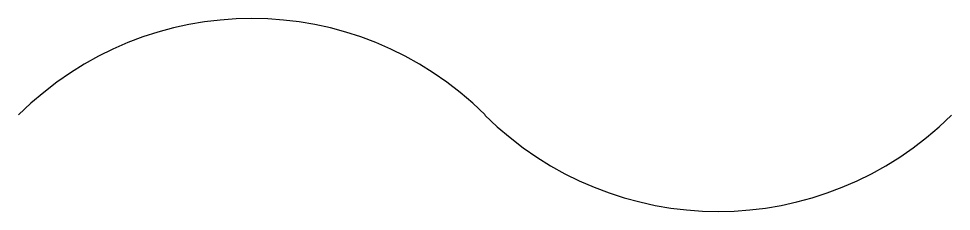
# Model space of a CAD drawing. Header units: millimetres. Extents: x 1182.56 to 1183.56, y -1199 to -1198.79.
import ezdxf

# ---------------------------------------------------------------- set-up
doc = ezdxf.new("R2010")
doc.units = ezdxf.units.MM
doc.header["$LTSCALE"] = 10
doc.layers.add('Símbolos_Gráficos', color=1, linetype='Continuous')

msp = doc.modelspace()

# ---------------------------------------------------------------- linework, layer by layer
at = {"layer": 'Símbolos_Gráficos'}
for centre, start, end in [((1182.8061, -1199.1439), 45, 135), ((1183.3061, -1198.6439), 225, 315)]:
    msp.add_arc(centre, 0.3536, start, end, dxfattribs=at)

doc.saveas('drawing.dxf')
